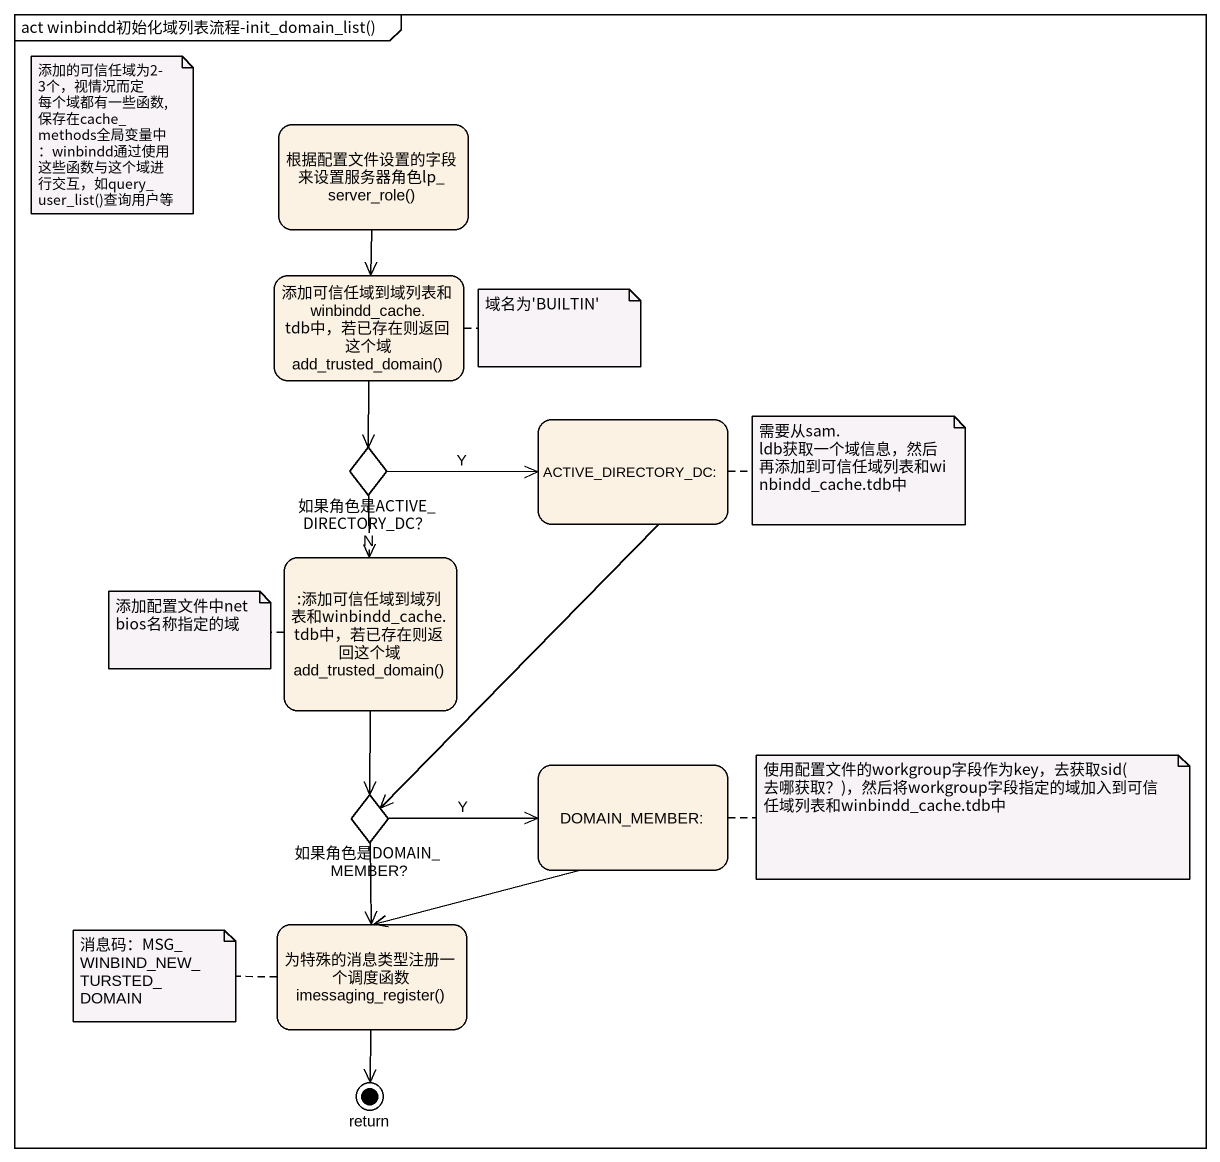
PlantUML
@startuml
mainframe act winbindd初始化域列表流程-init_domain_list()
hide empty description
state "根据配置文件设置的字段来设置服务器角色lp_server_role()" as 根据配置文件设置的字段来设置服务器角色lp
state "添加可信任域到域列表和winbindd_cache.tdb中，若已存在则返回这个域 add_trusted_domain()" as 添加可信任域到域列表和winbindd_cache
state "如果角色是ACTIVE_DIRECTORY_DC？" as 如果角色是ACTIVE_DIRECTORY_DC <<choice>>
state "ACTIVE_DIRECTORY_DC:" as ACTIVE_DIRECTORY_DC
state ":添加可信任域到域列表和winbindd_cache.tdb中，若已存在则返回这个域 add_trusted_domain()" as 添加可信任域到域列表和winbindd_cache_2
state "DOMAIN_MEMBER:" as DOMAIN_MEMBER
state "如果角色是DOMAIN_MEMBER?" as 如果角色是DOMAIN_MEMBER <<choice>>
state "为特殊的消息类型注册一个调度函数 imessaging_register()" as 为特殊的消息类型注册一个调度函数_imessaging
state "return" as return_ <<end>>
根据配置文件设置的字段来设置服务器角色lp --> 添加可信任域到域列表和winbindd_cache
添加可信任域到域列表和winbindd_cache --> 如果角色是ACTIVE_DIRECTORY_DC
如果角色是ACTIVE_DIRECTORY_DC -right-> ACTIVE_DIRECTORY_DC : Y
如果角色是ACTIVE_DIRECTORY_DC --> 添加可信任域到域列表和winbindd_cache_2 : N
ACTIVE_DIRECTORY_DC --> 如果角色是DOMAIN_MEMBER
添加可信任域到域列表和winbindd_cache_2 --> 如果角色是DOMAIN_MEMBER
DOMAIN_MEMBER --> 为特殊的消息类型注册一个调度函数_imessaging
如果角色是DOMAIN_MEMBER -right-> DOMAIN_MEMBER : Y
如果角色是DOMAIN_MEMBER --> 为特殊的消息类型注册一个调度函数_imessaging
为特殊的消息类型注册一个调度函数_imessaging --> return_
note as N1
  添加的可信任域为2-3个，视情况而定
  每个域都有一些函数,保存在cache_methods全局变量中：winbindd通过使用这些函数与这个域进行交互，如query_user_list()查询用户等
end note
note right of 添加可信任域到域列表和winbindd_cache : 域名为'BUILTIN'
note right of ACTIVE_DIRECTORY_DC : 需要从sam.ldb获取一个域信息，然后再添加到可信任域列表和winbindd_cache.tdb中
note left of 添加可信任域到域列表和winbindd_cache_2 : 添加配置文件中netbios名称指定的域
note right of DOMAIN_MEMBER : 使用配置文件的workgroup字段作为key，去获取sid(去哪获取？)，然后将workgroup字段指定的域加入到可信任域列表和winbindd_cache.tdb中
note left of 为特殊的消息类型注册一个调度函数_imessaging : 消息码：MSG_WINBIND_NEW_TURSTED_DOMAIN
@enduml
